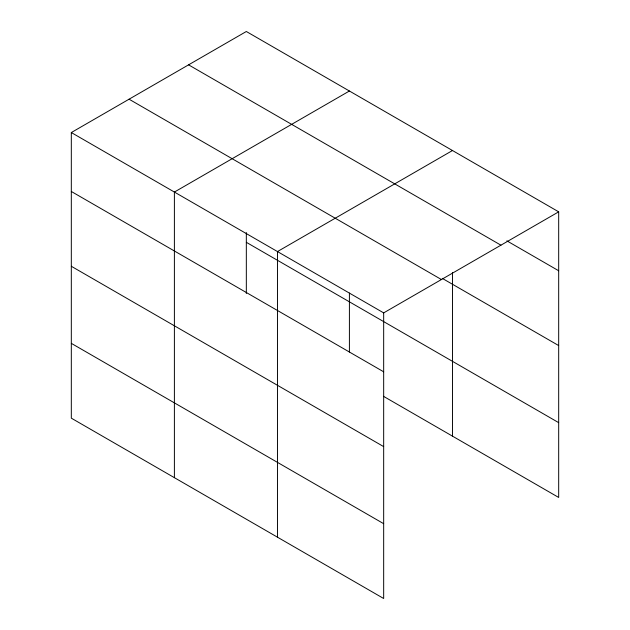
<?xml version="1.0" encoding="UTF-8"?>
<svg xmlns="http://www.w3.org/2000/svg" width="630" height="630" viewBox="0 0 630 630"><rect width="100%" height="100%" fill="white"/><g stroke="black" fill="none" stroke-linecap="round" stroke-linejoin="round"><path stroke-width="0.94" d="M452.482 272.443L452.482 436.141M71.316 132.544L383.67 312.882L383.67 598.5L71.316 418.162L71.316 132.544L246.33 31.5L558.684 211.838L558.684 497.456L383.481 396.309M349.406 91.011L174.392 192.055L174.392 477.674M452.482 150.523L277.468 251.567L277.468 537.185M383.67 312.882L558.684 211.838M506.859 240.841L558.684 270.766M188.575 64.843L500.929 245.18M442.26 278.358L558.684 345.571M129.071 99.201L441.425 279.531M246.33 242.314L558.684 422.651M71.316 191.473L383.67 371.802M71.316 266.277L383.67 446.615M71.316 343.358L383.67 523.688M349.406 293.044L349.406 352.028M246.33 232.557L246.33 293.501"/></g></svg>
